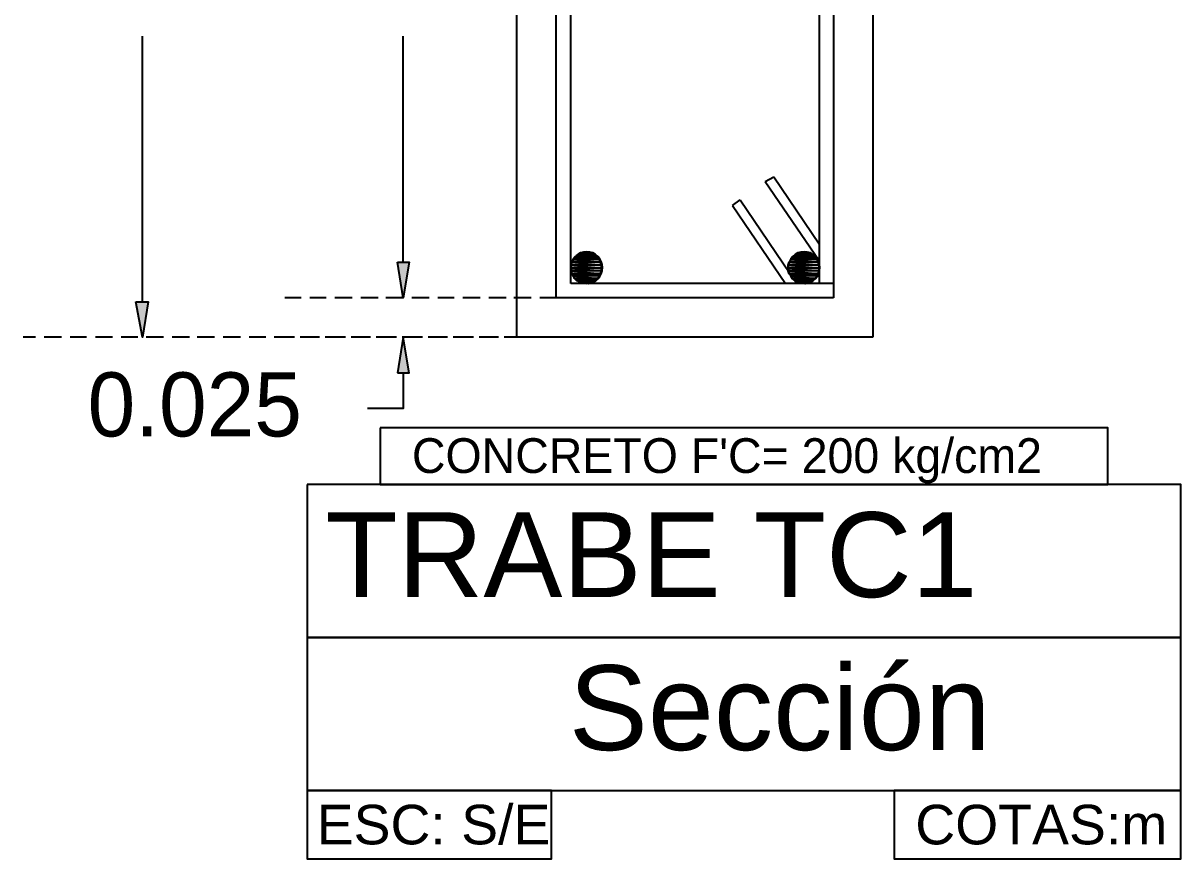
# Model space of a CAD drawing. Header units: metres. Extents: x 2.9 to 42.8, y 1.7 to 28.7.
# Drawn here: x 25.123 to 27.245, y 6.489 to 8.021 of the extents above; entities that cross this region are included whole.
import ezdxf

# ---------------------------------------------------------------- set-up
doc = ezdxf.new("R2010")
doc.units = ezdxf.units.M
for name, color, linetype in [('AZUL', 5, 'Continuous'), ('CIAN', 4, 'Continuous'), ('GRIS', 8, 'Continuous'), ('RELLENO_GRIS', 8, 'Continuous'), ('RELLENO_ROJO', 1, 'Continuous'), ('ROJO', 1, 'Continuous'), ('TEXTO', 7, 'Continuous')]:
    doc.layers.add(name, color=color, linetype=linetype)
doc.styles.add('ArialMT', font='arial.ttf')

msp = doc.modelspace()

# ---------------------------------------------------------------- hatches: boundary and pattern name
at = {"layer": 'RELLENO_GRIS'}
h = msp.add_hatch(color=256, dxfattribs=at)
h.dxf.hatch_style = 1
h.paths.add_polyline_path([(25.8092, 7.583), (25.8304, 7.583), (25.8198, 7.5177), (25.8092, 7.583)])
h = msp.add_hatch(color=256, dxfattribs=at)
h.dxf.hatch_style = 1
h.paths.add_polyline_path([(25.8092, 7.583), (25.8304, 7.583), (25.8198, 7.5177), (25.8092, 7.583)])
h = msp.add_hatch(color=256, dxfattribs=at)
h.dxf.hatch_style = 1
h.paths.add_polyline_path([(25.3294, 7.5106), (25.3524, 7.5106), (25.3418, 7.4454), (25.3294, 7.5106)])
h = msp.add_hatch(color=256, dxfattribs=at)
h.dxf.hatch_style = 1
h.paths.add_polyline_path([(25.8092, 7.3801), (25.8304, 7.3801), (25.8198, 7.4454), (25.8092, 7.3801)])
at = {"layer": 'RELLENO_ROJO'}
h = msp.add_hatch(color=256, dxfattribs=at)
h.dxf.hatch_style = 1
h.paths.add_polyline_path([(26.1673, 7.5988), (26.1426, 7.5988), (26.1726, 7.5953), (26.1673, 7.5988)])
h.paths.add_polyline_path([(26.1426, 7.5988), (26.1726, 7.5953), (26.1373, 7.5953), (26.1426, 7.5988)])
h = msp.add_hatch(color=256, dxfattribs=at)
h.dxf.hatch_style = 1
h.paths.add_polyline_path([(26.1638, 7.6006), (26.1479, 7.6006), (26.1673, 7.5988), (26.1638, 7.6006)])
h.paths.add_polyline_path([(26.1479, 7.6006), (26.1673, 7.5988), (26.1426, 7.5988), (26.1479, 7.6006)])
h = msp.add_hatch(color=256, dxfattribs=at)
h.dxf.hatch_style = 1
h.paths.add_polyline_path([(26.1585, 7.6006), (26.1532, 7.6006), (26.1638, 7.6006), (26.1585, 7.6006)])
h.paths.add_polyline_path([(26.1532, 7.6006), (26.1638, 7.6006), (26.1479, 7.6006), (26.1532, 7.6006)])
h = msp.add_hatch(color=256, dxfattribs=at)
h.dxf.hatch_style = 1
h.paths.add_polyline_path([(26.5659, 7.5988), (26.5412, 7.5988), (26.5712, 7.5953), (26.5659, 7.5988)])
h.paths.add_polyline_path([(26.5412, 7.5988), (26.5712, 7.5953), (26.5377, 7.5953), (26.5412, 7.5988)])
h = msp.add_hatch(color=256, dxfattribs=at)
h.dxf.hatch_style = 1
h.paths.add_polyline_path([(26.5624, 7.6006), (26.5465, 7.6006), (26.5659, 7.5988), (26.5624, 7.6006)])
h.paths.add_polyline_path([(26.5465, 7.6006), (26.5659, 7.5988), (26.5412, 7.5988), (26.5465, 7.6006)])
h = msp.add_hatch(color=256, dxfattribs=at)
h.dxf.hatch_style = 1
h.paths.add_polyline_path([(26.5571, 7.6006), (26.5518, 7.6006), (26.5624, 7.6006), (26.5571, 7.6006)])
h.paths.add_polyline_path([(26.5518, 7.6006), (26.5624, 7.6006), (26.5465, 7.6006), (26.5518, 7.6006)])
h = msp.add_hatch(color=256, dxfattribs=at)
h.dxf.hatch_style = 1
h.paths.add_polyline_path([(26.1814, 7.583), (26.1285, 7.583), (26.1832, 7.5777), (26.1814, 7.583)])
h.paths.add_polyline_path([(26.1285, 7.583), (26.1832, 7.5777), (26.1267, 7.5777), (26.1285, 7.583)])
h = msp.add_hatch(color=256, dxfattribs=at)
h.dxf.hatch_style = 1
h.paths.add_polyline_path([(26.1832, 7.5777), (26.1267, 7.5777), (26.1832, 7.5724), (26.1832, 7.5777)])
h.paths.add_polyline_path([(26.1267, 7.5777), (26.1832, 7.5724), (26.1267, 7.5724), (26.1267, 7.5777)])
h = msp.add_hatch(color=256, dxfattribs=at)
h.dxf.hatch_style = 1
h.paths.add_polyline_path([(26.1796, 7.5882), (26.132, 7.5882), (26.1814, 7.583), (26.1796, 7.5882)])
h.paths.add_polyline_path([(26.132, 7.5882), (26.1814, 7.583), (26.1285, 7.583), (26.132, 7.5882)])
h = msp.add_hatch(color=256, dxfattribs=at)
h.dxf.hatch_style = 1
h.paths.add_polyline_path([(26.1761, 7.5918), (26.1338, 7.5918), (26.1796, 7.5882), (26.1761, 7.5918)])
h.paths.add_polyline_path([(26.1338, 7.5918), (26.1796, 7.5882), (26.132, 7.5882), (26.1338, 7.5918)])
h = msp.add_hatch(color=256, dxfattribs=at)
h.dxf.hatch_style = 1
h.paths.add_polyline_path([(26.1726, 7.5953), (26.1373, 7.5953), (26.1761, 7.5918), (26.1726, 7.5953)])
h.paths.add_polyline_path([(26.1373, 7.5953), (26.1761, 7.5918), (26.1338, 7.5918), (26.1373, 7.5953)])
h = msp.add_hatch(color=256, dxfattribs=at)
h.dxf.hatch_style = 1
h.paths.add_polyline_path([(26.58, 7.583), (26.5271, 7.583), (26.5818, 7.5777), (26.58, 7.583)])
h.paths.add_polyline_path([(26.5271, 7.583), (26.5818, 7.5777), (26.5254, 7.5777), (26.5271, 7.583)])
h = msp.add_hatch(color=256, dxfattribs=at)
h.dxf.hatch_style = 1
h.paths.add_polyline_path([(26.5818, 7.5777), (26.5254, 7.5777), (26.5818, 7.5724), (26.5818, 7.5777)])
h.paths.add_polyline_path([(26.5254, 7.5777), (26.5818, 7.5724), (26.5254, 7.5724), (26.5254, 7.5777)])
h = msp.add_hatch(color=256, dxfattribs=at)
h.dxf.hatch_style = 1
h.paths.add_polyline_path([(26.5783, 7.5882), (26.5307, 7.5882), (26.58, 7.583), (26.5783, 7.5882)])
h.paths.add_polyline_path([(26.5307, 7.5882), (26.58, 7.583), (26.5271, 7.583), (26.5307, 7.5882)])
h = msp.add_hatch(color=256, dxfattribs=at)
h.dxf.hatch_style = 1
h.paths.add_polyline_path([(26.5747, 7.5918), (26.5324, 7.5918), (26.5783, 7.5882), (26.5747, 7.5918)])
h.paths.add_polyline_path([(26.5324, 7.5918), (26.5783, 7.5882), (26.5307, 7.5882), (26.5324, 7.5918)])
h = msp.add_hatch(color=256, dxfattribs=at)
h.dxf.hatch_style = 1
h.paths.add_polyline_path([(26.5712, 7.5953), (26.5377, 7.5953), (26.5747, 7.5918), (26.5712, 7.5953)])
h.paths.add_polyline_path([(26.5377, 7.5953), (26.5747, 7.5918), (26.5324, 7.5918), (26.5377, 7.5953)])
h = msp.add_hatch(color=256, dxfattribs=at)
h.dxf.hatch_style = 1
h.paths.add_polyline_path([(26.1832, 7.5724), (26.1267, 7.5724), (26.1832, 7.5671), (26.1832, 7.5724)])
h.paths.add_polyline_path([(26.1267, 7.5724), (26.1832, 7.5671), (26.1267, 7.5671), (26.1267, 7.5724)])
h = msp.add_hatch(color=256, dxfattribs=at)
h.dxf.hatch_style = 1
h.paths.add_polyline_path([(26.1832, 7.5671), (26.1267, 7.5671), (26.1814, 7.5618), (26.1832, 7.5671)])
h.paths.add_polyline_path([(26.1267, 7.5671), (26.1814, 7.5618), (26.1285, 7.5618), (26.1267, 7.5671)])
h = msp.add_hatch(color=256, dxfattribs=at)
h.dxf.hatch_style = 1
h.paths.add_polyline_path([(26.1814, 7.5618), (26.1285, 7.5618), (26.1796, 7.5583), (26.1814, 7.5618)])
h.paths.add_polyline_path([(26.1285, 7.5618), (26.1796, 7.5583), (26.132, 7.5583), (26.1285, 7.5618)])
h = msp.add_hatch(color=256, dxfattribs=at)
h.dxf.hatch_style = 1
h.paths.add_polyline_path([(26.1796, 7.5583), (26.132, 7.5583), (26.1761, 7.553), (26.1796, 7.5583)])
h.paths.add_polyline_path([(26.132, 7.5583), (26.1761, 7.553), (26.1338, 7.553), (26.132, 7.5583)])
h = msp.add_hatch(color=256, dxfattribs=at)
h.dxf.hatch_style = 1
h.paths.add_polyline_path([(26.5818, 7.5724), (26.5254, 7.5724), (26.5818, 7.5671), (26.5818, 7.5724)])
h.paths.add_polyline_path([(26.5254, 7.5724), (26.5818, 7.5671), (26.5254, 7.5671), (26.5254, 7.5724)])
h = msp.add_hatch(color=256, dxfattribs=at)
h.dxf.hatch_style = 1
h.paths.add_polyline_path([(26.5818, 7.5671), (26.5254, 7.5671), (26.58, 7.5618), (26.5818, 7.5671)])
h.paths.add_polyline_path([(26.5254, 7.5671), (26.58, 7.5618), (26.5271, 7.5618), (26.5254, 7.5671)])
h = msp.add_hatch(color=256, dxfattribs=at)
h.dxf.hatch_style = 1
h.paths.add_polyline_path([(26.58, 7.5618), (26.5271, 7.5618), (26.5783, 7.5583), (26.58, 7.5618)])
h.paths.add_polyline_path([(26.5271, 7.5618), (26.5783, 7.5583), (26.5307, 7.5583), (26.5271, 7.5618)])
h = msp.add_hatch(color=256, dxfattribs=at)
h.dxf.hatch_style = 1
h.paths.add_polyline_path([(26.5783, 7.5583), (26.5307, 7.5583), (26.5747, 7.553), (26.5783, 7.5583)])
h.paths.add_polyline_path([(26.5307, 7.5583), (26.5747, 7.553), (26.5324, 7.553), (26.5307, 7.5583)])
h = msp.add_hatch(color=256, dxfattribs=at)
h.dxf.hatch_style = 1
h.paths.add_polyline_path([(26.1761, 7.553), (26.1338, 7.553), (26.1726, 7.5494), (26.1761, 7.553)])
h.paths.add_polyline_path([(26.1338, 7.553), (26.1726, 7.5494), (26.1373, 7.5494), (26.1338, 7.553)])
h = msp.add_hatch(color=256, dxfattribs=at)
h.dxf.hatch_style = 1
h.paths.add_polyline_path([(26.1726, 7.5494), (26.1373, 7.5494), (26.1673, 7.5477), (26.1726, 7.5494)])
h.paths.add_polyline_path([(26.1373, 7.5494), (26.1673, 7.5477), (26.1426, 7.5477), (26.1373, 7.5494)])
h = msp.add_hatch(color=256, dxfattribs=at)
h.dxf.hatch_style = 1
h.paths.add_polyline_path([(26.1673, 7.5477), (26.1426, 7.5477), (26.1638, 7.5459), (26.1673, 7.5477)])
h.paths.add_polyline_path([(26.1426, 7.5477), (26.1638, 7.5459), (26.1479, 7.5459), (26.1426, 7.5477)])
h = msp.add_hatch(color=256, dxfattribs=at)
h.dxf.hatch_style = 1
h.paths.add_polyline_path([(26.1638, 7.5459), (26.1479, 7.5459), (26.1585, 7.5442), (26.1638, 7.5459)])
h.paths.add_polyline_path([(26.1479, 7.5459), (26.1585, 7.5442), (26.1532, 7.5442), (26.1479, 7.5459)])
h = msp.add_hatch(color=256, dxfattribs=at)
h.dxf.hatch_style = 1
h.paths.add_polyline_path([(26.5747, 7.553), (26.5324, 7.553), (26.5712, 7.5494), (26.5747, 7.553)])
h.paths.add_polyline_path([(26.5324, 7.553), (26.5712, 7.5494), (26.5377, 7.5494), (26.5324, 7.553)])
h = msp.add_hatch(color=256, dxfattribs=at)
h.dxf.hatch_style = 1
h.paths.add_polyline_path([(26.5712, 7.5494), (26.5377, 7.5494), (26.5659, 7.5477), (26.5712, 7.5494)])
h.paths.add_polyline_path([(26.5377, 7.5494), (26.5659, 7.5477), (26.5412, 7.5477), (26.5377, 7.5494)])
h = msp.add_hatch(color=256, dxfattribs=at)
h.dxf.hatch_style = 1
h.paths.add_polyline_path([(26.5659, 7.5477), (26.5412, 7.5477), (26.5624, 7.5459), (26.5659, 7.5477)])
h.paths.add_polyline_path([(26.5412, 7.5477), (26.5624, 7.5459), (26.5465, 7.5459), (26.5412, 7.5477)])
h = msp.add_hatch(color=256, dxfattribs=at)
h.dxf.hatch_style = 1
h.paths.add_polyline_path([(26.5624, 7.5459), (26.5465, 7.5459), (26.5571, 7.5442), (26.5624, 7.5459)])
h.paths.add_polyline_path([(26.5465, 7.5459), (26.5571, 7.5442), (26.5518, 7.5442), (26.5465, 7.5459)])

# ---------------------------------------------------------------- linework, layer by layer
at = {"layer": 'AZUL', "lineweight": -3}
for points in [[(26.1003, 7.5177), (26.1003, 8.6783)], [(26.6083, 8.6783), (26.6083, 7.5177)], [(26.1267, 7.5442), (26.1267, 8.6519)], [(26.5818, 8.6519), (26.5818, 7.5442)], [(26.483, 7.7311), (26.4989, 7.7399)], [(26.483, 7.7311), (26.5818, 7.5865)], [(26.4989, 7.7399), (26.5818, 7.6165)], [(26.4231, 7.687), (26.4372, 7.6976)], [(26.4231, 7.687), (26.5201, 7.5442)], [(26.4372, 7.6976), (26.5412, 7.5442)], [(26.6083, 7.5442), (26.1267, 7.5442)], [(26.6083, 7.5177), (26.1003, 7.5177)]]:
    msp.add_lwpolyline(points, dxfattribs=at)
at = {"layer": 'CIAN', "lineweight": -3}
for points in [[(26.0279, 7.4454), (26.0279, 8.7507)], [(26.6806, 8.7507), (26.6806, 7.4454)], [(26.6806, 7.4454), (26.0279, 7.4454)]]:
    msp.add_lwpolyline(points, dxfattribs=at)
for points in [[(25.7775, 7.2796), (25.7775, 7.1755), (27.111, 7.1755), (27.111, 7.2796)], [(25.6434, 7.1755), (25.6434, 6.895), (27.245, 6.895), (27.245, 7.1755)], [(25.6434, 6.895), (25.6434, 6.6146), (27.245, 6.6146), (27.245, 6.895)], [(25.6434, 6.6146), (25.6434, 6.4893), (26.0914, 6.4893), (26.0914, 6.6146)], [(26.7194, 6.6146), (26.7194, 6.4893), (27.245, 6.4893), (27.245, 6.6146)]]:
    msp.add_lwpolyline(points, close=True, dxfattribs=at)
at = {"layer": 'GRIS', "lineweight": -3}
for points in [[(25.3418, 7.5106), (25.3418, 7.9975)], [(25.8198, 7.583), (25.8198, 7.9975)], [(25.8198, 7.583), (25.8198, 7.6482)], [(25.6328, 7.5177), (25.6028, 7.5177)], [(25.6787, 7.5177), (25.6487, 7.5177)], [(25.7263, 7.5177), (25.6946, 7.5177)], [(25.7739, 7.5177), (25.7422, 7.5177)], [(25.8198, 7.5177), (25.7881, 7.5177)], [(25.8674, 7.5177), (25.8357, 7.5177)], [(25.9133, 7.5177), (25.8833, 7.5177)], [(25.9609, 7.5177), (25.9292, 7.5177)], [(26.0085, 7.5177), (25.9768, 7.5177)], [(26.0544, 7.5177), (26.0227, 7.5177)], [(26.1003, 7.5177), (26.0703, 7.5177)], [(25.146, 7.4454), (25.1231, 7.4454)], [(25.1936, 7.4454), (25.1619, 7.4454)], [(25.2395, 7.4454), (25.2095, 7.4454)], [(25.2871, 7.4454), (25.2554, 7.4454)], [(25.333, 7.4454), (25.303, 7.4454)], [(25.3806, 7.4454), (25.3488, 7.4454)], [(25.4282, 7.4454), (25.3965, 7.4454)], [(25.4741, 7.4454), (25.4423, 7.4454)], [(25.5217, 7.4454), (25.49, 7.4454)], [(25.5676, 7.4454), (25.5376, 7.4454)], [(25.6152, 7.4454), (25.5834, 7.4454)], [(25.6205, 7.4454), (25.6028, 7.4454)], [(25.6611, 7.4454), (25.6311, 7.4454)], [(25.6663, 7.4454), (25.6346, 7.4454)], [(25.7087, 7.4454), (25.6769, 7.4454)], [(25.714, 7.4454), (25.6822, 7.4454)], [(25.7563, 7.4454), (25.7246, 7.4454)], [(25.7598, 7.4454), (25.7298, 7.4454)], [(25.8022, 7.4454), (25.7704, 7.4454)], [(25.8075, 7.4454), (25.7757, 7.4454)], [(25.8498, 7.4454), (25.818, 7.4454)], [(25.8551, 7.4454), (25.8233, 7.4454)], [(25.8957, 7.4454), (25.8657, 7.4454)], [(25.9009, 7.4454), (25.8692, 7.4454)], [(25.9433, 7.4454), (25.9115, 7.4454)], [(25.9486, 7.4454), (25.9168, 7.4454)], [(25.9891, 7.4454), (25.9592, 7.4454)], [(25.9944, 7.4454), (25.9644, 7.4454)], [(26.0279, 7.4454), (26.005, 7.4454)], [(26.0279, 7.4454), (26.0103, 7.4454)], [(25.8198, 7.3801), (25.8198, 7.3148), (25.7545, 7.3148)]]:
    msp.add_lwpolyline(points, dxfattribs=at)
for points in [[(25.8092, 7.583), (25.8304, 7.583), (25.8198, 7.5177)], [(25.3294, 7.5106), (25.3524, 7.5106), (25.3418, 7.4454)], [(25.8092, 7.3801), (25.8304, 7.3801), (25.8198, 7.4454)]]:
    msp.add_lwpolyline(points, close=True, dxfattribs=at)
at = {"layer": 'ROJO', "lineweight": -3}
for points in [[(26.1849, 7.5733), (26.1843, 7.5791), (26.1826, 7.5846), (26.18, 7.5895), (26.1764, 7.5938), (26.1721, 7.5974), (26.1672, 7.6001), (26.1617, 7.6018), (26.1558, 7.6024), (26.15, 7.6018), (26.1445, 7.6001), (26.1396, 7.5974), (26.1352, 7.5938), (26.1317, 7.5895), (26.129, 7.5846), (26.1273, 7.5791), (26.1267, 7.5733), (26.1273, 7.5674), (26.129, 7.5619), (26.1317, 7.557), (26.1352, 7.5527), (26.1396, 7.5491), (26.1445, 7.5464), (26.15, 7.5447), (26.1558, 7.5442), (26.1617, 7.5447), (26.1672, 7.5464), (26.1721, 7.5491), (26.1764, 7.5527), (26.18, 7.557), (26.1826, 7.5619), (26.1843, 7.5674)], [(26.1426, 7.5988), (26.1726, 7.5953), (26.1373, 7.5953)], [(26.1479, 7.6006), (26.1673, 7.5988), (26.1426, 7.5988)], [(26.1673, 7.5988), (26.1426, 7.5988), (26.1726, 7.5953)], [(26.1532, 7.6006), (26.1638, 7.6006), (26.1479, 7.6006)], [(26.1638, 7.6006), (26.1479, 7.6006), (26.1673, 7.5988)], [(26.1585, 7.6006), (26.1532, 7.6006), (26.1638, 7.6006)], [(26.5836, 7.5733), (26.583, 7.5791), (26.5813, 7.5846), (26.5786, 7.5895), (26.575, 7.5938), (26.5707, 7.5974), (26.5658, 7.6001), (26.5603, 7.6018), (26.5545, 7.6024), (26.5486, 7.6018), (26.5431, 7.6001), (26.5382, 7.5974), (26.5339, 7.5938), (26.5303, 7.5895), (26.5276, 7.5846), (26.526, 7.5791), (26.5254, 7.5733), (26.526, 7.5674), (26.5276, 7.5619), (26.5303, 7.557), (26.5339, 7.5527), (26.5382, 7.5491), (26.5431, 7.5464), (26.5486, 7.5447), (26.5545, 7.5442), (26.5603, 7.5447), (26.5658, 7.5464), (26.5707, 7.5491), (26.575, 7.5527), (26.5786, 7.557), (26.5813, 7.5619), (26.583, 7.5674)], [(26.5412, 7.5988), (26.5712, 7.5953), (26.5377, 7.5953)], [(26.5465, 7.6006), (26.5659, 7.5988), (26.5412, 7.5988)], [(26.5659, 7.5988), (26.5412, 7.5988), (26.5712, 7.5953)], [(26.5518, 7.6006), (26.5624, 7.6006), (26.5465, 7.6006)], [(26.5624, 7.6006), (26.5465, 7.6006), (26.5659, 7.5988)], [(26.5571, 7.6006), (26.5518, 7.6006), (26.5624, 7.6006)], [(26.1285, 7.583), (26.1832, 7.5777), (26.1267, 7.5777)], [(26.1832, 7.5777), (26.1267, 7.5777), (26.1832, 7.5724)], [(26.1267, 7.5777), (26.1832, 7.5724), (26.1267, 7.5724)], [(26.132, 7.5882), (26.1814, 7.583), (26.1285, 7.583)], [(26.1814, 7.583), (26.1285, 7.583), (26.1832, 7.5777)], [(26.1338, 7.5918), (26.1796, 7.5882), (26.132, 7.5882)], [(26.1796, 7.5882), (26.132, 7.5882), (26.1814, 7.583)], [(26.1373, 7.5953), (26.1761, 7.5918), (26.1338, 7.5918)], [(26.1761, 7.5918), (26.1338, 7.5918), (26.1796, 7.5882)], [(26.1726, 7.5953), (26.1373, 7.5953), (26.1761, 7.5918)], [(26.5271, 7.583), (26.5818, 7.5777), (26.5254, 7.5777)], [(26.5818, 7.5777), (26.5254, 7.5777), (26.5818, 7.5724)], [(26.5254, 7.5777), (26.5818, 7.5724), (26.5254, 7.5724)], [(26.5307, 7.5882), (26.58, 7.583), (26.5271, 7.583)], [(26.58, 7.583), (26.5271, 7.583), (26.5818, 7.5777)], [(26.5324, 7.5918), (26.5783, 7.5882), (26.5307, 7.5882)], [(26.5783, 7.5882), (26.5307, 7.5882), (26.58, 7.583)], [(26.5377, 7.5953), (26.5747, 7.5918), (26.5324, 7.5918)], [(26.5747, 7.5918), (26.5324, 7.5918), (26.5783, 7.5882)], [(26.5712, 7.5953), (26.5377, 7.5953), (26.5747, 7.5918)], [(26.1832, 7.5724), (26.1267, 7.5724), (26.1832, 7.5671)], [(26.1267, 7.5724), (26.1832, 7.5671), (26.1267, 7.5671)], [(26.1832, 7.5671), (26.1267, 7.5671), (26.1814, 7.5618)], [(26.1267, 7.5671), (26.1814, 7.5618), (26.1285, 7.5618)], [(26.1814, 7.5618), (26.1285, 7.5618), (26.1796, 7.5583)], [(26.1285, 7.5618), (26.1796, 7.5583), (26.132, 7.5583)], [(26.1796, 7.5583), (26.132, 7.5583), (26.1761, 7.553)], [(26.132, 7.5583), (26.1761, 7.553), (26.1338, 7.553)], [(26.5818, 7.5724), (26.5254, 7.5724), (26.5818, 7.5671)], [(26.5254, 7.5724), (26.5818, 7.5671), (26.5254, 7.5671)], [(26.5818, 7.5671), (26.5254, 7.5671), (26.58, 7.5618)], [(26.5254, 7.5671), (26.58, 7.5618), (26.5271, 7.5618)], [(26.58, 7.5618), (26.5271, 7.5618), (26.5783, 7.5583)], [(26.5271, 7.5618), (26.5783, 7.5583), (26.5307, 7.5583)], [(26.5783, 7.5583), (26.5307, 7.5583), (26.5747, 7.553)], [(26.5307, 7.5583), (26.5747, 7.553), (26.5324, 7.553)], [(26.1761, 7.553), (26.1338, 7.553), (26.1726, 7.5494)], [(26.1338, 7.553), (26.1726, 7.5494), (26.1373, 7.5494)], [(26.1726, 7.5494), (26.1373, 7.5494), (26.1673, 7.5477)], [(26.1373, 7.5494), (26.1673, 7.5477), (26.1426, 7.5477)], [(26.1673, 7.5477), (26.1426, 7.5477), (26.1638, 7.5459)], [(26.1426, 7.5477), (26.1638, 7.5459), (26.1479, 7.5459)], [(26.1638, 7.5459), (26.1479, 7.5459), (26.1585, 7.5442)], [(26.1479, 7.5459), (26.1585, 7.5442), (26.1532, 7.5442)], [(26.5747, 7.553), (26.5324, 7.553), (26.5712, 7.5494)], [(26.5324, 7.553), (26.5712, 7.5494), (26.5377, 7.5494)], [(26.5712, 7.5494), (26.5377, 7.5494), (26.5659, 7.5477)], [(26.5377, 7.5494), (26.5659, 7.5477), (26.5412, 7.5477)], [(26.5659, 7.5477), (26.5412, 7.5477), (26.5624, 7.5459)], [(26.5412, 7.5477), (26.5624, 7.5459), (26.5465, 7.5459)], [(26.5624, 7.5459), (26.5465, 7.5459), (26.5571, 7.5442)], [(26.5465, 7.5459), (26.5571, 7.5442), (26.5518, 7.5442)]]:
    msp.add_lwpolyline(points, close=True, dxfattribs=at)

# ---------------------------------------------------------------- texts
at = {"layer": 'TEXTO', "color": 3, "true_color": 0x00ff00}
msp.add_text('0.025', height=0.1174, dxfattribs=at).set_placement((25.2412, 7.2637))
at = {"layer": 'TEXTO', "color": 18, "true_color": 0x000000}
msp.add_text("CONCRETO F'C= 200 kg/cm2", height=0.0637, dxfattribs=at).set_placement((25.8357, 7.1967))
at = {"layer": 'TEXTO', "color": 18, "true_color": 0x000000, "style": 'ArialMT'}
for s, height, p in [('TRABE TC1', 0.1556, (25.6769, 6.9691)), ('Sección', 0.1556, (26.1232, 6.6887)), ('ESC: S/E', 0.0726, (25.6611, 6.5158)), ('COTAS:m', 0.0726, (26.7582, 6.5158))]:
    msp.add_text(s, height=height, dxfattribs=at).set_placement(p)

doc.saveas('drawing.dxf')
